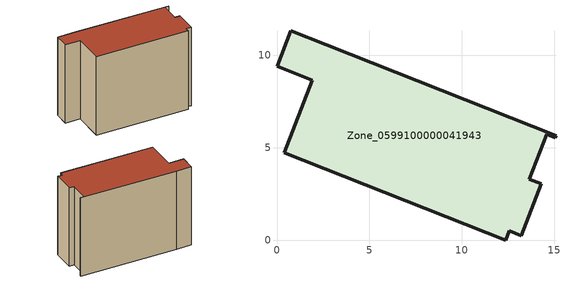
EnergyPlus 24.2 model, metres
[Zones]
Zone_0599100000041943
 floor ground (C_G): 14.58,5.73 13.64,3.29 14.29,3.04 13.21,0.23 12.55,0.49 12.36,0 0.4,4.71 1.91,8.64 0,9.4 0.74,11.31 2.67,10.56 15.09,5.63 15.06,5.54 z0
 wall outside (C_F): 0.4,4.71 12.36,0 12.55,0.49 13.21,0.23 14.29,3.04 13.64,3.29 14.58,5.73 15.06,5.54 15.09,5.63 2.67,10.56 0.74,11.31 0,9.4 1.91,8.64 0.4,4.71 z0:11.44
 roof outside (C_R): 0.74,11.31 0,9.4 1.91,8.64 0.4,4.71 12.36,0 12.55,0.49 13.21,0.23 14.29,3.04 13.64,3.29 14.58,5.73 15.06,5.54 15.09,5.63 2.67,10.56 z11.44
[BUILDING]
Pand.0599100000041943: North Axis=0; Terrain=City; Loads Convergence Tolerance Value=0.04; Temperature Convergence Tolerance Value=0.4; Solar Distribution=FullExterior; Maximum Number of Warmup Days=25; Minimum Number of Warmup Days=1
[Site:Location]
Rotterdam.The.Hague.AP_ZH_NLD Design_Conditions: Latitude=51.96; Longitude=4.45; Time Zone=1; Elevation=-4.5
[SITE:GROUNDTEMPERATURE:BUILDINGSURFACE]
18, 18, 18, 18, 18, 18, 18, 18, 18, 18, 18, 18
[MATERIAL] Thermal Absorptance=0.9; Solar Absorptance=0.7; Visible Absorptance=0.7
Name | Roughness | Thickness | Conductivity | Density | Specific Heat
G.TI.1946 | MediumSmooth | 0.15 | 1 | 540 | 1210
F.TI.1946 | Rough | 0.3 | 0.857143 | 1920 | 840
R.TI.1946 | MediumRough | 0.2 | 0.1 | 1500 | 1000
[CONSTRUCTION]
C_G: G.TI.1946
C_F: F.TI.1946
C_R: R.TI.1946
[ZONE]
Zone_0599100000041943: Type=1; Multiplier=1; Ceiling Height=Autocalculate; Volume=Autocalculate; Floor Area=autocalculate; Part of Total Floor Area=Yes
[ZONEINFILTRATION:DESIGNFLOWRATE]
Infil_Zone_0599100000041943: Zone or ZoneList or Space or SpaceList=Zone_0599100000041943; Schedule=AlwaysOn; Design Flow Rate Calculation Method=Flow/Area; Flow Rate per Floor Area=0.003; Constant Term Coefficient=1; Temperature Term Coefficient=0; Velocity Term Coefficient=0; Velocity Squared Term Coefficient=0
[HVACTEMPLATE:ZONE:IDEALLOADSAIRSYSTEM]
Zone_0599100000041943: Maximum Heating Supply Air Temperature=50; Minimum Cooling Supply Air Temperature=13; Maximum Heating Supply Air Humidity Ratio=0.0156; Minimum Cooling Supply Air Humidity Ratio=0.0077; Heating Limit=NoLimit; Cooling Limit=NoLimit; Dehumidification Control Type=ConstantSensibleHeatRatio; Cooling Sensible Heat Ratio=0.7; Dehumidification Setpoint=60; Humidification Control Type=None; Humidification Setpoint=30; Outdoor Air Method=None; Outdoor Air Flow Rate per Person=0.00944; Outdoor Air Flow Rate per Zone Floor Area=0; Outdoor Air Flow Rate per Zone=0; Demand Controlled Ventilation Type=None; Outdoor Air Economizer Type=NoEconomizer; Heat Recovery Type=None; Sensible Heat Recovery Effectiveness=0.7; Latent Heat Recovery Effectiveness=0.65
[ZONECONTROL:THERMOSTAT]
ThermostatControl_Zone_0599100000041943: Zone or ZoneList=Zone_0599100000041943; Control Type Schedule=DualSetpointControlType; Control 1=Thermostat_Zone_0599100000041943; Temperature Difference Between Cutout And Setpoint=0
[THERMOSTATSETPOINT:DUALSETPOINT]
Thermostat_Zone_0599100000041943: Heating Setpoint Temperature Schedule=HeatingSetpoint_Zone_0599100000041943; Cooling Setpoint Temperature Schedule=CoolingSetpoint_Zone_0599100000041943
[SCHEDULE:COMPACT]
HeatingSetpoint_Zone_0599100000041943: Through: 12/31, For: AllDays, Until: 24:00, 21
CoolingSetpoint_Zone_0599100000041943: Through: 12/31, For: AllDays, Until: 24:00, 24
DualSetpointControlType: Through: 12/31, For: AllDays, Until: 24:00, 4
AlwaysOn: Through: 12/31, For: AllDays, Until: 24:00, 1
